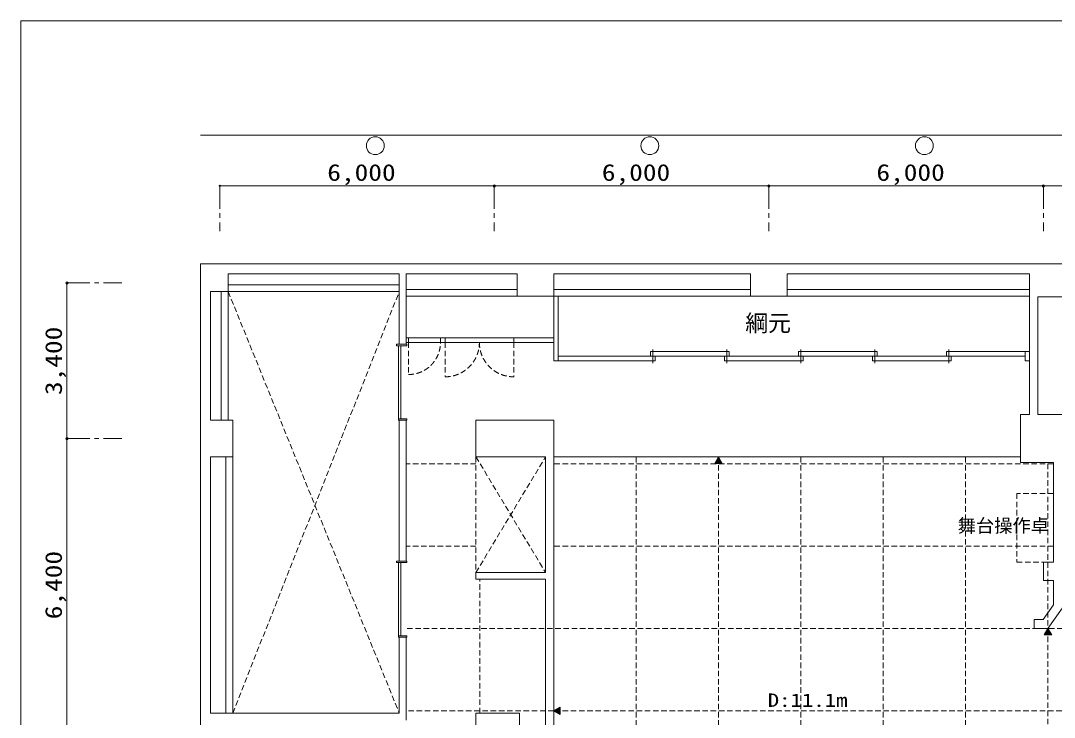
# Model space of a CAD drawing. Units: millimetres, scale not verified. Extents: x -24806 to 31194, y -25247 to 14164.
# Drawn here: x -24806 to -2190, y -1288 to 13953 of the extents above; entities that cross this region are included whole.
import ezdxf
from ezdxf.enums import TextEntityAlignment as Align

# ---------------------------------------------------------------- set-up
doc = ezdxf.new("R2010")
doc.units = ezdxf.units.MM
doc.header["$LTSCALE"] = 100
doc.linetypes.add('CHAIN1', pattern=[8, 5, -1, 1, -1])
doc.linetypes.add('DASHED1', pattern=[1.8, 1.2, -0.6])
for name, color, linetype, lineweight in [('0-0', 7, 'Continuous', 18), ('0-1', 4, 'DASHED1', 18), ('F-F', 7, 'Continuous', 18)]:
    doc.layers.add(name, color=color, linetype=linetype, lineweight=lineweight)
doc.layers.add('0-A', color=7, linetype='Continuous')
doc.styles.add('HGｺﾞｼｯｸE', font='')
doc.styles.add('ＭＳ ゴシック', font='')
doc.styles.get('HGｺﾞｼｯｸE').set_extended_font_data('HGｺﾞｼｯｸE')
doc.styles.get('ＭＳ ゴシック').set_extended_font_data('MS Gothic')

msp = doc.modelspace()

# ---------------------------------------------------------------- linework, layer by layer
at = {"layer": '0-0'}
for p, q in [((-20872, 11447.6), (28347.8, 11447.6)), ((-20872, -21741.9), (-20872, 8634.2)), ((-20872, 8634.2), (-2009.6, 8634.2)), ((-20265.3, 8414), (-16521.8, 8414)), ((-16521.8, 8414), (-16521.8, 6872.2)), ((-16371.6, 8414), (-13943.7, 8414)), ((-16371.6, 8414), (-16371.6, 6872.2)), ((-13943.7, 8414), (-13943.7, 7924.7)), ((-8837.7, 8414), (-13142.8, 8414)), ((-13142.8, 7924.7), (-13142.8, 8414)), ((-8837.7, 8414), (-8837.7, 7924.7)), ((-2730.4, 8414), (-8036.7, 8414)), ((-8036.7, 7924.7), (-8036.7, 8414)), ((-2730.4, 8414), (-2730.4, 7813.3)), ((-20265.3, 8175.1), (-16521.8, 8175.1)), ((-20651.7, 5210.2), (-20651.7, 8025)), ((-20415.5, 5210.2), (-20415.5, 8025)), ((-20265.3, 5218.3), (-20265.3, 8025)), ((-20265.3, 8025), (-16521.8, 8025)), ((-16371.6, 8074.9), (-13943.7, 8074.9)), ((-16371.6, 7924.7), (-13943.7, 7924.7)), ((-13943.7, 7924.7), (-13142.8, 7924.7)), ((-13142.8, 8074.9), (-8837.7, 8074.9)), ((-13142.8, 6511.7), (-13142.8, 7924.7)), ((-13142.8, 7924.7), (-8837.7, 7924.7)), ((-13042.7, 7924.7), (-13042.7, 6511.7)), ((-8837.7, 7924.7), (-8036.7, 7924.7)), ((-8036.7, 8074.9), (-2730.4, 8074.9)), ((-8036.7, 7924.7), (-2730.4, 7924.7)), ((-2730.4, 5335.3), (-2730.4, 7813.3)), ((-2550.2, 7913.4), (-2029.6, 7913.4)), ((-2550.2, 5335.3), (-2550.2, 7913.4)), ((-16371.6, 7012.3), (-15620.7, 7012.3)), ((-16321.6, 7012.3), (-16321.6, 6912.2)), ((-15620.7, 7012.3), (-15620.7, 6912.2)), ((-15620.7, 7012.3), (-15520.6, 7012.3)), ((-15520.6, 7012.3), (-15520.6, 6912.2)), ((-15520.6, 7012.3), (-13142.8, 7012.3)), ((-14018.8, 7012.3), (-14018.8, 6912.2)), ((-13142.8, 6912.2), (-13142.8, 7092.4)), ((-16536.8, 5240.2), (-16536.8, 6842.1)), ((-16371.6, 6872.2), (-16521.8, 6872.2)), ((-16486.8, 5240.2), (-16486.8, 6842.1)), ((-16371.6, 6912.2), (-15620.7, 6912.2)), ((-15620.7, 6912.2), (-15520.6, 6912.2)), ((-15520.6, 6912.2), (-13142.8, 6912.2)), ((-14018.8, 6912.2), (-13142.8, 6912.2)), ((-13042.7, 6611.8), (-10923.5, 6611.8)), ((-11023.6, 6712), (-11023.6, 6611.8)), ((-11023.6, 6712), (-9304.9, 6712)), ((-10973.5, 6461.7), (-10973.5, 6762)), ((-10923.5, 6511.7), (-10923.5, 6611.8)), ((-10923.5, 6611.8), (-9304.9, 6611.8)), ((-9405, 6511.7), (-9405, 6611.8)), ((-9405, 6611.8), (-7686.3, 6611.8)), ((-9355, 6461.7), (-9355, 6762)), ((-9304.9, 6611.8), (-9304.9, 6712)), ((-7786.4, 6611.8), (-7786.4, 6712)), ((-7786.4, 6712), (-6067.7, 6712)), ((-7786.4, 6611.8), (-6067.7, 6611.8)), ((-7736.4, 6461.7), (-7736.4, 6762)), ((-7686.3, 6511.7), (-7686.3, 6611.8)), ((-6167.8, 6511.7), (-6167.8, 6611.8)), ((-6167.8, 6611.8), (-4449.1, 6611.8)), ((-6117.8, 6461.7), (-6117.8, 6762)), ((-6067.7, 6611.8), (-6067.7, 6712)), ((-4549.2, 6611.8), (-4549.2, 6712)), ((-4549.2, 6712), (-2830.5, 6712)), ((-4549.2, 6611.8), (-2830.5, 6611.8)), ((-4499.2, 6461.7), (-4499.2, 6762)), ((-4449.1, 6511.7), (-4449.1, 6611.8)), ((-2830.5, 6712), (-2830.5, 6511.7)), ((-2830.5, 6712), (-2730.4, 6712)), ((-13142.8, 6511.7), (-10923.5, 6511.7)), ((-9405, 6511.7), (-7686.3, 6511.7)), ((-6167.8, 6511.7), (-4449.1, 6511.7)), ((-2830.5, 6511.7), (-2730.4, 6511.7)), ((-16521.8, 2126.5), (-16521.8, 5210.2)), ((-16371.6, 5210.2), (-16521.8, 5210.2)), ((-16371.6, 2126.5), (-16371.6, 5210.2)), ((-13142.8, 5210.2), (-13142.8, 4409.2)), ((-2730.4, 5335.3), (-2930.6, 5335.3)), ((-2930.6, 5335.3), (-2930.6, 4284.2)), ((-2029.6, 5335.3), (-2550.2, 5335.3)), ((-20651.7, -1197.4), (-20651.7, 4409.2)), ((-20651.7, 4409.2), (-20165.1, 4409.2)), ((-20315.2, -1197.4), (-20315.2, 4409.2)), ((-20165.1, -1197.4), (-20165.1, 4409.2)), ((-14844.8, 4409.2), (-13323, 4409.2)), ((-13323, 4409.2), (-13323, 1881.2)), ((-13142.8, -2248.7), (-13142.8, 4409.2)), ((-13142.8, 4409.2), (-2930.6, 4409.2)), ((-9538.5, 4409.2), (-9620.2, 4267.8)), ((-9603.1, 4297.3), (-9473.9, 4297.3)), ((-9600.2, 4302.3), (-9476.8, 4302.3)), ((-9597.3, 4307.3), (-9479.7, 4307.3)), ((-9594.4, 4312.3), (-9482.6, 4312.3)), ((-9591.6, 4317.3), (-9485.4, 4317.3)), ((-9588.7, 4322.3), (-9488.3, 4322.3)), ((-9585.8, 4327.3), (-9491.2, 4327.3)), ((-9582.9, 4332.3), (-9494.1, 4332.3)), ((-9580, 4337.3), (-9497, 4337.3)), ((-9577.1, 4342.3), (-9499.9, 4342.3)), ((-9574.2, 4347.3), (-9502.8, 4347.3)), ((-9571.4, 4352.3), (-9505.6, 4352.3)), ((-9568.5, 4357.3), (-9508.5, 4357.3)), ((-9565.6, 4362.3), (-9511.4, 4362.3)), ((-9562.7, 4367.3), (-9514.3, 4367.3)), ((-9559.8, 4372.3), (-9517.2, 4372.3)), ((-9556.9, 4377.3), (-9520.1, 4377.3)), ((-9554, 4382.3), (-9523, 4382.3)), ((-9551.1, 4387.3), (-9525.9, 4387.3)), ((-9548.3, 4392.3), (-9528.7, 4392.3)), ((-9545.4, 4397.3), (-9531.6, 4397.3)), ((-9542.5, 4402.3), (-9534.5, 4402.3)), ((-9539.6, 4407.3), (-9537.4, 4407.3)), ((-9538.5, 4409.2), (-9456.9, 4267.8)), ((-9456.9, 4267.8), (-9620.2, 4267.8)), ((-9617.5, 4272.3), (-9459.5, 4272.3)), ((-9614.7, 4277.3), (-9462.3, 4277.3)), ((-9611.8, 4282.3), (-9465.2, 4282.3)), ((-9608.9, 4287.3), (-9468.1, 4287.3)), ((-9606, 4292.3), (-9471, 4292.3)), ((-2930.6, 4284.1), (-2209.8, 4284.1)), ((-2209.8, 4284.1), (-2209.8, 2106.5)), ((-16536.8, 494.6), (-16536.8, 2096.5)), ((-16371.6, 2126.5), (-16521.8, 2126.5)), ((-16486.8, 494.6), (-16486.8, 2096.5)), ((-2430.1, 2106.5), (-2209.8, 2106.5)), ((-13142.8, 1222.4), (-13142.8, 1906.2)), ((-14844.8, 1731.1), (-13323, 1731.1)), ((-13323, -2248.7), (-13323, 1731.1)), ((-2209.8, 1706), (-2209.8, 1169.2)), ((-2209.8, 1169.2), (-2433.2, 855)), ((-2009.6, 1105.3), (-2329.9, 654.8)), ((-2630.3, 855), (-2630.3, 654.8)), ((-2630.3, 855), (-2433.2, 855)), ((-16371.6, 464.5), (-16521.8, 464.5)), ((-16521.8, -1197.4), (-16521.8, 464.5)), ((-16371.6, -1347.6), (-16371.6, 464.5)), ((-2329.9, 654.8), (-2630.3, 654.8)), ((-2329.9, 654.8), (-2411.6, 513.4)), ((-2248.3, 513.4), (-2411.6, 513.4)), ((-2409, 517.9), (-2250.9, 517.9)), ((-2406.1, 522.9), (-2253.8, 522.9)), ((-2403.2, 527.9), (-2256.7, 527.9)), ((-2400.3, 532.9), (-2259.6, 532.9)), ((-2397.4, 537.9), (-2262.4, 537.9)), ((-2394.5, 542.9), (-2265.3, 542.9)), ((-2391.6, 547.9), (-2268.2, 547.9)), ((-2388.8, 552.9), (-2271.1, 552.9)), ((-2385.9, 557.9), (-2274, 557.9)), ((-2383, 562.9), (-2276.9, 562.9)), ((-2380.1, 567.9), (-2279.8, 567.9)), ((-2377.2, 572.9), (-2282.6, 572.9)), ((-2374.3, 577.9), (-2285.5, 577.9)), ((-2371.4, 582.9), (-2288.4, 582.9)), ((-2368.6, 587.9), (-2291.3, 587.9)), ((-2365.7, 592.9), (-2294.2, 592.9)), ((-2362.8, 597.9), (-2297.1, 597.9)), ((-2359.9, 602.9), (-2300, 602.9)), ((-2357, 607.9), (-2302.9, 607.9)), ((-2354.1, 612.9), (-2305.7, 612.9)), ((-2351.2, 617.9), (-2308.6, 617.9)), ((-2348.3, 622.9), (-2311.5, 622.9)), ((-2345.5, 627.9), (-2314.4, 627.9)), ((-2342.6, 632.9), (-2317.3, 632.9)), ((-2339.7, 637.9), (-2320.2, 637.9)), ((-2336.8, 642.9), (-2323.1, 642.9)), ((-2333.9, 647.9), (-2325.9, 647.9)), ((-2331, 652.9), (-2328.8, 652.9)), ((-2329.9, 654.8), (-2248.3, 513.4)), ((-13142.8, -1147.4), (-13001.4, -1065.7)), ((-13110.9, -1165.8), (-13110.9, -1129)), ((-13105.9, -1168.7), (-13105.9, -1126.1)), ((-13100.9, -1171.6), (-13100.9, -1123.2)), ((-13095.9, -1174.4), (-13095.9, -1120.3)), ((-13090.9, -1177.3), (-13090.9, -1117.4)), ((-13085.9, -1180.2), (-13085.9, -1114.5)), ((-13080.9, -1183.1), (-13080.9, -1111.6)), ((-13075.9, -1186), (-13075.9, -1108.7)), ((-13070.9, -1188.9), (-13070.9, -1105.9)), ((-13065.9, -1191.8), (-13065.9, -1103)), ((-13060.9, -1194.7), (-13060.9, -1100.1)), ((-13055.9, -1197.5), (-13055.9, -1097.2)), ((-13050.9, -1200.4), (-13050.9, -1094.3)), ((-13045.9, -1203.3), (-13045.9, -1091.4)), ((-13040.9, -1206.2), (-13040.9, -1088.5)), ((-13035.9, -1209.1), (-13035.9, -1085.7)), ((-13030.9, -1212), (-13030.9, -1082.8)), ((-13025.9, -1214.9), (-13025.9, -1079.9)), ((-13020.9, -1217.7), (-13020.9, -1077)), ((-13015.9, -1220.6), (-13015.9, -1074.1)), ((-13010.9, -1223.5), (-13010.9, -1071.2)), ((-13005.9, -1226.4), (-13005.9, -1068.3)), ((-13001.4, -1065.7), (-13001.4, -1229)), ((-20165.1, -1197.4), (-20651.7, -1197.4)), ((-20165.1, -1197.4), (-16521.8, -1197.4)), ((-13893.7, -2248.7), (-13893.7, -1197.4)), ((-13142.8, -1147.4), (-13001.4, -1229)), ((-13140.9, -1148.5), (-13140.9, -1146.3)), ((-13135.9, -1151.4), (-13135.9, -1143.4)), ((-13130.9, -1154.2), (-13130.9, -1140.5)), ((-13125.9, -1157.1), (-13125.9, -1137.6)), ((-13120.9, -1160), (-13120.9, -1134.7)), ((-13115.9, -1162.9), (-13115.9, -1131.8))]:
    msp.add_line(p, q, dxfattribs=at)
at = {"layer": '0-0', "linetype": 'DASHED1'}
for p, q in [((-20265.3, 8025), (-16521.8, -1197.4)), ((-20165.1, -1197.4), (-16521.8, 8025)), ((-16321.6, 6912.2), (-16321.6, 6211.4)), ((-15520.6, 6912.2), (-15520.6, 6161.3)), ((-14018.8, 6912.2), (-14018.8, 6161.3)), ((-14844.8, 4409.2), (-13323, 1881.2)), ((-14844.8, 1881.2), (-13323, 4409.2)), ((-14844.8, 4409.2), (-14844.8, 1881.2)), ((-2209.8, 3608.3), (-3010.8, 3608.3)), ((-2209.8, 3608.3), (-3010.8, 3608.3)), ((-2209.8, 2106.5), (-2209.8, 3608.3)), ((-2209.8, 2106.5), (-2209.8, 3608.3))]:
    msp.add_line(p, q, dxfattribs=at)
at = {"layer": '0-0'}
for points in [[(-20651.7, 8025), (-20265.3, 8025), (-20265.3, 8414)], [(-20165.1, 4409.2), (-20165.1, 5210.2), (-20651.7, 5210.2)], [(-13142.8, 5210.2), (-14844.8, 5210.2), (-14844.8, 4409.2)], [(-2430.1, 2106.5), (-2430.1, 1706), (-2209.8, 1706)], [(-14844.8, 1731.1), (-14844.8, 1881.2), (-13323, 1881.2)], [(-13893.7, -1197.4), (-14844.8, -1197.4), (-14844.8, -2248.7)]]:
    msp.add_lwpolyline(points, dxfattribs=at)
for points in [[(-16356.6, 6842.1), (-16356.6, 6872.2), (-16581.9, 6872.2), (-16581.9, 6842.1)], [(-16356.6, 5240.2), (-16536.8, 5240.2), (-16536.8, 5210.2), (-16356.6, 5210.2)], [(-16356.6, 2096.5), (-16356.6, 2126.5), (-16581.9, 2126.5), (-16581.9, 2096.5)], [(-16356.6, 494.6), (-16536.8, 494.6), (-16536.8, 464.5), (-16356.6, 464.5)]]:
    msp.add_lwpolyline(points, close=True, dxfattribs=at)
at = {"layer": '0-0', "linetype": 'DASHED1'}
msp.add_lwpolyline([(-3010.8, 3608.3), (-3010.8, 2106.5), (-2209.8, 2106.5)], dxfattribs=at)
msp.add_lwpolyline([(-3010.8, 3608.3), (-3010.8, 2106.5), (-2209.8, 2106.5)], dxfattribs=at)
at = {"layer": '0-0'}
for centre in [(-17047.4, 11217.3), (-11040.3, 11217.3), (-5033.1, 11217.3)]:
    msp.add_circle(centre, 195.2, dxfattribs=at)
at = {"layer": '0-0', "linetype": 'DASHED1'}
for centre, radius, start, end in [((-16321.6, 6912.2), 700.8, 270, 0), ((-15520.6, 6912.2), 750.9, 270, 0), ((-14018.8, 6912.2), 750.9, 180, 270)]:
    msp.add_arc(centre, radius, start, end, dxfattribs=at)
at = {"layer": '0-1', "linetype": 'Continuous'}
for p, q in [((-20451.5, 10338.6), (-14444.3, 10338.6)), ((-23793.3, 4809.7), (-23793.3, 8213.8)), ((-23793.3, -1597.9), (-23793.3, 4809.7))]:
    msp.add_line(p, q, dxfattribs=at)
at = {"layer": '0-1', "linetype": 'CHAIN1'}
for p, q in [((-20451.5, 10338.6), (-20451.5, 9351.4)), ((-14444.3, 10338.6), (-14444.3, 9351.4)), ((-8437.2, 10338.6), (-8437.2, 9351.4)), ((-2430, 10338.6), (-2430, 9351.4)), ((-23793.3, 8213.8), (-22593.4, 8213.8)), ((-23793.3, 4809.7), (-22593.4, 4809.7))]:
    msp.add_line(p, q, dxfattribs=at)
at = {"layer": '0-1'}
for p, q in [((-11340.6, 4409.2), (-11340.6, -17516.8)), ((-9538.5, 4409.2), (-9538.5, -17516.8)), ((-7736.4, 4409.2), (-7736.4, -17516.8)), ((-5934.2, 4409.2), (-5934.2, -17516.8)), ((-4132.1, 4409.2), (-4132.1, -17516.8)), ((-14844.8, 4259.1), (-16371.6, 4259.1)), ((-2209.8, 4259.1), (-13142.8, 4259.1)), ((-2329.9, 4259.1), (-2329.9, -17391.7)), ((-14844.8, 2456.9), (-16371.6, 2456.9)), ((-2209.8, 2456.9), (-13142.8, 2456.9)), ((-14758.6, -1197.4), (-14758.6, 1731.1)), ((-2009.6, 654.8), (-16371.6, 654.8)), ((-13142.8, -1147.4), (-16371.6, -1147.4)), ((-2029.6, -1147.4), (-13142.8, -1147.4))]:
    msp.add_line(p, q, dxfattribs=at)
at = {"layer": '0-1', "linetype": 'Continuous'}
msp.add_lwpolyline([(-14444.3, 10338.6), (-8437.2, 10338.6), (-2430, 10338.6), (3577.1, 10338.6)], dxfattribs=at)
for centre, radius in [((-20451.5, 10338.6), 12.5), ((-14444.3, 10338.6), 25), ((-8437.2, 10338.6), 25), ((-2430, 10338.6), 25), ((-23793.3, 8213.8), 25), ((-23793.3, 4809.7), 25)]:
    msp.add_circle(centre, radius, dxfattribs=at)
at = {"layer": 'F-F'}
msp.add_lwpolyline([(31194.3, 13952.9), (-24805.7, 13952.9), (-24805.7, -25247.1)], dxfattribs=at)

# ---------------------------------------------------------------- texts
at = {"layer": '0-1', "style": 'ＭＳ ゴシック', "width": 1.2}
for p in [(-18097.9, 10338.6), (-12090.8, 10338.6), (-6083.6, 10338.6)]:
    msp.add_text('6,000', height=366.6, dxfattribs=at).set_placement(p, align=Align.BOTTOM_LEFT)
for s, p in [('3,400', (-23793.3, 5761.7)), ('6,400', (-23793.3, 855.9))]:
    msp.add_text(s, height=366.6, rotation=90, dxfattribs=at).set_placement(p, align=Align.BOTTOM_LEFT)
at = {"layer": '0-A'}
for s, height, style, p in [('綱元', 366.6, 'HGｺﾞｼｯｸE', (-8952.5, 7043.2)), ('舞台操作卓', 293.3, 'ＭＳ ゴシック', (-4304.9, 2669.8))]:
    msp.add_text(s, height=height, dxfattribs=dict(at, style=style)).set_placement(p, align=Align.BOTTOM_LEFT)
at = {"layer": '0-A', "style": 'ＭＳ ゴシック', "width": 1.25}
msp.add_text('D:11.1m', height=293.3, dxfattribs=at).set_placement((-8461.2, -1147.4), align=Align.BOTTOM_LEFT)

doc.saveas('drawing.dxf')
